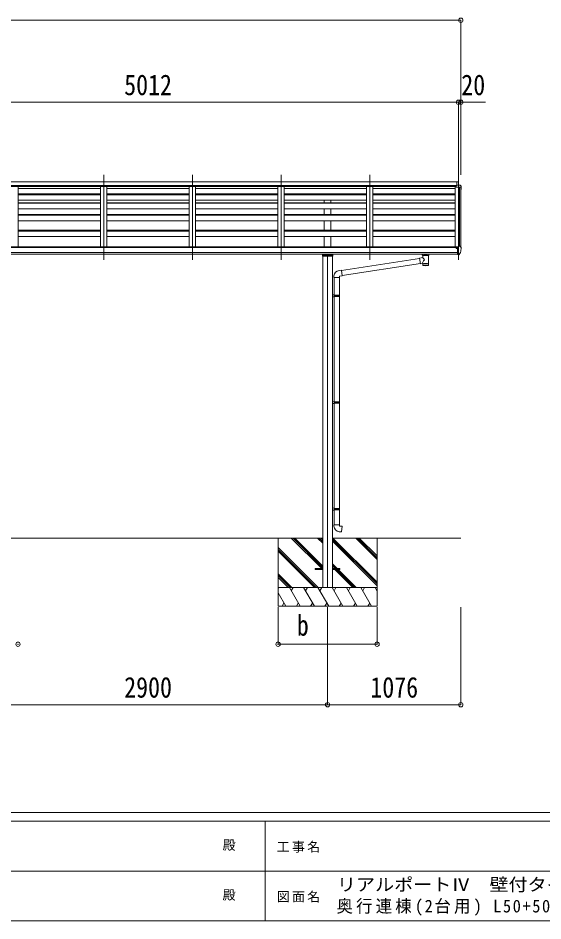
# Model space of a CAD drawing. Units: millimetres at full size, sheet at 1:35. Extents: x -9783 to 9892, y -6828 to 6752.
# Drawn here: x -2466 to 1773, y -6828 to 464 of the extents above; entities that cross this region are included whole.
import ezdxf
from ezdxf.enums import TextEntityAlignment as Align

# ---------------------------------------------------------------- set-up
doc = ezdxf.new("R2010")
doc.units = ezdxf.units.MM
doc.header["$LTSCALE"] = 35
doc.header["$PDMODE"] = 32
doc.header["$PDSIZE"] = 35
for name, color, linetype, lineweight in [('0-0_0', 7, 'Continuous', 9), ('0-1_本体', 4, 'Continuous', 9), ('0-2_部品', 7, 'Continuous', 9), ('0-8_PARTS2', 2, 'Continuous', 9), ('0-A_寸法', 6, 'Continuous', 9), ('F-0_240', 7, 'Continuous', 9)]:
    doc.layers.add(name, color=color, linetype=linetype, lineweight=lineweight)
doc.styles.add('ＭＳ ゴシック', font='')
doc.styles.get('ＭＳ ゴシック').set_extended_font_data('MS Gothic')

msp = doc.modelspace()

# ---------------------------------------------------------------- linework, layer by layer
at = {"layer": '0-0_0'}
for p, q in [((-2826.73, -3736.17), (-5.73, -3736.17)), ((-366.23, -3736.17), (-366.23, -4286.17)), ((-13.69, -3981.67), (-259.19, -3736.17)), ((-5.73, -3975.49), (-245.05, -3736.17)), ((-5.73, -3961.35), (-230.91, -3736.17)), ((-5.73, -3777.5), (-47.06, -3736.17)), ((-5.73, -3763.36), (-32.92, -3736.17)), ((-5.73, -3749.22), (-18.77, -3736.17)), ((73.27, -3736.17), (1109.77, -3736.17)), ((433.77, -4106.62), (73.27, -3746.12)), ((433.77, -4120.76), (73.27, -3760.27)), ((433.77, -4092.48), (77.46, -3736.17)), ((433.77, -3908.63), (261.31, -3736.17)), ((433.77, -3894.49), (275.45, -3736.17)), ((433.77, -3880.35), (289.59, -3736.17)), ((433.77, -3736.17), (433.77, -4286.17)), ((-43.04, -4136.17), (-366.23, -3812.98)), ((-57.18, -4136.17), (-366.23, -3827.12)), ((-71.32, -4136.17), (-366.23, -3841.27)), ((110.83, -3981.67), (73.27, -3944.11)), ((96.69, -3981.67), (73.27, -3958.26)), ((82.55, -3981.67), (73.27, -3972.4)), ((237.05, -4136.17), (91.55, -3990.67)), ((251.19, -4136.17), (105.69, -3990.67)), ((265.33, -4136.17), (119.83, -3990.67)), ((-255.17, -4136.17), (-366.23, -4025.11)), ((-269.31, -4136.17), (-366.23, -4039.25)), ((-283.45, -4136.17), (-366.23, -4053.4)), ((-366.23, -4136.17), (433.77, -4136.17)), ((-360.4, -4136.17), (-366.23, -4146.27)), ((-188.33, -4286.17), (-274.93, -4136.17)), ((-244.93, -4136.17), (-259.93, -4162.15)), ((-72.86, -4286.17), (-159.46, -4136.17)), ((-144.46, -4162.15), (-129.46, -4136.17)), ((42.61, -4286.17), (-43.99, -4136.17)), ((-28.99, -4162.15), (-13.99, -4136.17)), ((158.08, -4286.17), (71.48, -4136.17)), ((86.48, -4162.15), (101.48, -4136.17)), ((273.55, -4286.17), (186.95, -4136.17)), ((201.95, -4162.15), (216.96, -4136.17)), ((389.03, -4286.17), (302.42, -4136.17)), ((317.42, -4162.15), (332.42, -4136.17)), ((433.77, -4163.67), (417.89, -4136.17)), ((-303.8, -4286.17), (-366.23, -4178.03)), ((433.77, -4286.17), (-366.23, -4286.17)), ((-318.79, -4260.19), (-333.79, -4286.17)), ((-203.32, -4260.19), (-218.32, -4286.17)), ((-87.85, -4260.19), (-102.85, -4286.17)), ((27.62, -4260.19), (12.62, -4286.17)), ((143.09, -4260.19), (128.09, -4286.17)), ((258.56, -4260.19), (243.56, -4286.17)), ((374.03, -4260.19), (359.03, -4286.17))]:
    msp.add_line(p, q, dxfattribs=at)
at = {"layer": '0-1_本体'}
for p, q in [((1076.27, -859.77), (-3908.73, -859.77)), ((1076.27, -886.89), (-3908.73, -886.89)), ((1073.27, -889.15), (-3905.73, -889.15)), ((1073.27, -894.79), (-3905.73, -894.79)), ((1073.27, -895.69), (-3905.73, -895.69)), ((-2465.23, -895.98), (-2465.23, -1382.65)), ((-2465.23, -911.15), (-1799.23, -911.15)), ((-1799.23, -895.69), (-1799.23, -1382.65)), ((-1749.23, -895.69), (-1749.23, -1382.65)), ((-1749.23, -911.15), (-1083.23, -911.15)), ((-1083.23, -895.69), (-1083.23, -1382.65)), ((-1033.23, -895.69), (-1033.23, -1382.65)), ((-1033.23, -911.15), (-367.23, -911.15)), ((-367.23, -895.69), (-367.23, -1382.65)), ((-317.23, -895.69), (-317.23, -1382.65)), ((-317.23, -911.15), (348.77, -911.15)), ((348.77, -895.69), (348.77, -1382.65)), ((398.77, -895.69), (398.77, -1382.65)), ((398.77, -911.15), (1064.77, -911.15)), ((1064.77, -895.69), (1064.77, -1384.31)), ((1100.07, -1379.18), (1100.07, -902.66)), ((1109.77, -1385.72), (1109.77, -903.29)), ((-2465.23, -955.68), (-1799.23, -955.68)), ((-2465.23, -957.67), (-1799.23, -957.67)), ((-1799.23, -959.85), (-2465.23, -959.85)), ((-2465.23, -962.41), (-1799.23, -962.41)), ((-2465.23, -1007.15), (-1799.23, -1007.15)), ((-1749.23, -955.68), (-1083.23, -955.68)), ((-1749.23, -957.67), (-1083.23, -957.67)), ((-1083.23, -959.85), (-1749.23, -959.85)), ((-1749.23, -962.41), (-1083.23, -962.41)), ((-1749.23, -1007.15), (-1083.23, -1007.15)), ((-1033.23, -955.68), (-367.23, -955.68)), ((-1033.23, -957.67), (-367.23, -957.67)), ((-367.23, -959.85), (-1033.23, -959.85)), ((-1033.23, -962.41), (-367.23, -962.41)), ((-1033.23, -1007.15), (-367.23, -1007.15)), ((-317.23, -955.68), (348.77, -955.68)), ((-317.23, -957.67), (348.77, -957.67)), ((348.77, -959.85), (-317.23, -959.85)), ((-317.23, -962.41), (348.77, -962.41)), ((-317.23, -1007.15), (348.77, -1007.15)), ((6.27, -959.85), (6.27, -957.67)), ((6.27, -1026.9), (6.27, -1007.15)), ((61.27, -959.85), (61.27, -957.67)), ((61.27, -1026.9), (61.27, -1007.15)), ((398.77, -955.68), (1064.77, -955.68)), ((398.77, -957.67), (1064.77, -957.67)), ((1064.77, -959.85), (398.77, -959.85)), ((398.77, -962.41), (1064.77, -962.41)), ((398.77, -1007.15), (1064.77, -1007.15)), ((-1799.23, -1026.9), (-2465.23, -1026.9)), ((-1799.23, -1030.92), (-2465.23, -1030.92)), ((-1799.23, -1075.36), (-2465.23, -1075.36)), ((-1083.23, -1026.9), (-1749.23, -1026.9)), ((-1083.23, -1030.92), (-1749.23, -1030.92)), ((-1083.23, -1075.36), (-1749.23, -1075.36)), ((-367.23, -1026.9), (-1033.23, -1026.9)), ((-367.23, -1030.92), (-1033.23, -1030.92)), ((-367.23, -1075.36), (-1033.23, -1075.36)), ((348.77, -1026.9), (-317.23, -1026.9)), ((348.77, -1030.92), (-317.23, -1030.92)), ((348.77, -1075.36), (-317.23, -1075.36)), ((6.27, -1123.34), (6.27, -1075.36)), ((61.27, -1123.34), (61.27, -1075.36)), ((1064.77, -1026.9), (398.77, -1026.9)), ((1064.77, -1030.92), (398.77, -1030.92)), ((1064.77, -1075.36), (398.77, -1075.36)), ((-1799.23, -1123.34), (-2465.23, -1123.34)), ((-2465.23, -1128.73), (-1799.23, -1128.73)), ((-1083.23, -1123.34), (-1749.23, -1123.34)), ((-1749.23, -1128.73), (-1083.23, -1128.73)), ((-367.23, -1123.34), (-1033.23, -1123.34)), ((-1033.23, -1128.73), (-367.23, -1128.73)), ((348.77, -1123.34), (-317.23, -1123.34)), ((-317.23, -1128.73), (348.77, -1128.73)), ((1064.77, -1123.34), (398.77, -1123.34)), ((398.77, -1128.73), (1064.77, -1128.73)), ((-1799.23, -1172.78), (-2465.23, -1172.78)), ((-1083.23, -1172.78), (-1749.23, -1172.78)), ((-367.23, -1172.78), (-1033.23, -1172.78)), ((348.77, -1172.78), (-317.23, -1172.78)), ((6.27, -1248.84), (6.27, -1172.78)), ((61.27, -1248.84), (61.27, -1172.78)), ((1064.77, -1172.78), (398.77, -1172.78)), ((-1799.23, -1248.84), (-2465.23, -1248.84)), ((-2465.23, -1255.64), (-1799.23, -1255.64)), ((-1799.23, -1299.19), (-2465.23, -1299.19)), ((-1083.23, -1248.84), (-1749.23, -1248.84)), ((-1749.23, -1255.64), (-1083.23, -1255.64)), ((-1083.23, -1299.19), (-1749.23, -1299.19)), ((-367.23, -1248.84), (-1033.23, -1248.84)), ((-1033.23, -1255.64), (-367.23, -1255.64)), ((-367.23, -1299.19), (-1033.23, -1299.19)), ((348.77, -1248.84), (-317.23, -1248.84)), ((-317.23, -1255.64), (348.77, -1255.64)), ((348.77, -1299.19), (-317.23, -1299.19)), ((6.27, -1382.65), (6.27, -1299.19)), ((61.27, -1382.65), (61.27, -1299.19)), ((1064.77, -1248.84), (398.77, -1248.84)), ((398.77, -1255.64), (1064.77, -1255.64)), ((1064.77, -1299.19), (398.77, -1299.19)), ((-3892.23, -1382.57), (1059.77, -1382.57)), ((1059.77, -1389.28), (1059.77, -1382.57)), ((1088.27, -1384.31), (1064.77, -1384.31)), ((-3915.73, -1389.28), (1083.27, -1389.28)), ((1083.27, -1430.5), (-3915.73, -1430.5)), ((-3915.73, -1442.36), (1083.27, -1442.28)), ((-5.73, -1459.08), (-5.73, -4136.17)), ((73.27, -1459.08), (73.27, -4136.17))]:
    msp.add_line(p, q, dxfattribs=at)
msp.add_circle((1075.8, -1394.01), 3, dxfattribs=at)
at = {"layer": '0-2_部品'}
for p, q in [((1076.27, -858.51), (1088.27, -857.77)), ((1076.27, -858.51), (1076.27, -887)), ((1088.27, -857.76), (1089.77, -857.76)), ((1088.27, -857.76), (1088.27, -859.48)), ((1088.27, -859.48), (1088.27, -859.49)), ((1089.77, -857.76), (1089.77, -860.16)), ((1089.77, -886.25), (1089.77, -860.16)), ((1089.77, -886.25), (1073.27, -888.74)), ((1073.27, -902.66), (1073.27, -888.74)), ((1104.36, -901.16), (1073.27, -901.16)), ((1104.36, -902.66), (1073.27, -902.66)), ((1076.27, -885.53), (1089.77, -884.7)), ((1076.27, -885.73), (1089.77, -884.99)), ((1076.27, -887), (1089.77, -886.25)), ((1101.77, -884.6), (1089.77, -884.6)), ((1101.77, -884.6), (1104.1, -884.74)), ((1108.84, -902.91), (1104.27, -902.66)), ((1108.93, -901.42), (1104.36, -901.16)), ((1104.86, -885.17), (1108.93, -890.98)), ((1110.27, -905.04), (1110.27, -904.41)), ((1111.77, -905.04), (1111.77, -893.97)), ((1088.27, -1380.01), (1089.77, -1380.01)), ((1088.27, -1380.01), (1088.27, -1386.18)), ((1089.77, -1447.6), (1089.77, -1379.1)), ((1104.86, -1379.67), (1108.93, -1385.47)), ((-4.73, -1449.83), (72.27, -1449.83)), ((797.77, -1448.61), (797.77, -1442.49)), ((801.87, -1470.68), (801.87, -1453.1)), ((847.67, -1453.11), (847.69, -1533.4)), ((851.77, -1448.61), (851.77, -1442.49)), ((1078.27, -1394.01), (1077.97, -1394.01)), ((1078.8, -1394.01), (1078.27, -1394.01)), ((1083.27, -1388.83), (1089.77, -1388.43)), ((1083.27, -1444.4), (1088.77, -1444.4)), ((1089.27, -1445.4), (1088.77, -1444.4)), ((1089.77, -1445.4), (1089.27, -1445.4)), ((1091.27, -1447.51), (1089.77, -1447.6)), ((1091.27, -1447.51), (1094.98, -1447.28)), ((1097.39, -1445.79), (1107.14, -1430.41)), ((1111.77, -1388.47), (1111.77, -1389.1)), ((147.36, -1574.28), (776.98, -1476.61)), ((151.02, -1616.22), (783.42, -1518.11)), ((776.65, -1474.59), (801.87, -1470.68)), ((776.65, -1474.59), (783.67, -1519.85)), ((801.87, -1517.03), (783.67, -1519.85)), ((801.85, -1533.4), (801.87, -1516.77)), ((126.35, -1574.16), (147.19, -1572.34)), ((85.27, -1629.91), (85.27, -1618.99)), ((131.27, -1629.91), (85.27, -1629.91)), ((87.27, -1629.91), (87.27, -1770.26)), ((129.27, -1629.91), (129.27, -1772.82)), ((89.27, -1770.32), (73.27, -1769.85)), ((73.27, -1769.85), (73.27, -1787.79)), ((89.27, -1787.32), (73.27, -1787.79)), ((89.27, -1772.32), (87.27, -1772.32)), ((130.27, -1772.82), (87.27, -1772.82)), ((131.27, -1774.82), (87.27, -1774.82)), ((131.27, -1782.82), (87.27, -1782.82)), ((130.27, -1784.82), (87.27, -1784.82)), ((87.27, -1787.38), (87.27, -2631.63)), ((89.27, -1772.32), (89.27, -1770.32)), ((89.27, -1787.32), (89.27, -1785.32)), ((91.75, -1774.82), (92.18, -1772.82)), ((129.27, -1784.82), (129.27, -2634.19)), ((131.27, -1774.82), (130.27, -1772.82)), ((131.27, -1782.82), (130.27, -1784.82)), ((131.27, -1774.82), (131.27, -1782.82)), ((89.27, -2631.69), (73.27, -2631.22)), ((73.27, -2631.22), (73.27, -2649.16)), ((89.27, -2648.69), (73.27, -2649.16)), ((89.27, -2633.69), (87.27, -2633.69)), ((130.27, -2634.19), (87.27, -2634.19)), ((131.27, -2636.19), (87.27, -2636.19)), ((131.27, -2644.19), (87.27, -2644.19)), ((130.27, -2646.19), (87.27, -2646.19)), ((87.27, -2648.75), (87.27, -3493.01)), ((89.27, -2633.69), (89.27, -2631.69)), ((89.27, -2648.69), (89.27, -2646.69)), ((91.75, -2636.19), (92.18, -2634.19)), ((129.27, -2646.19), (129.27, -3495.57)), ((131.27, -2636.19), (130.27, -2634.19)), ((131.27, -2644.19), (130.27, -2646.19)), ((131.27, -2636.19), (131.27, -2644.19)), ((89.27, -3493.07), (73.27, -3492.6)), ((73.27, -3492.6), (73.27, -3510.54)), ((89.27, -3495.07), (87.27, -3495.07)), ((130.27, -3495.57), (87.27, -3495.57)), ((131.27, -3497.57), (87.27, -3497.57)), ((89.27, -3495.07), (89.27, -3493.07)), ((91.75, -3497.57), (92.18, -3495.57)), ((131.27, -3497.57), (130.27, -3495.57)), ((131.27, -3497.57), (131.27, -3505.57)), ((89.27, -3510.07), (73.27, -3510.54)), ((131.27, -3505.57), (87.27, -3505.57)), ((130.27, -3507.57), (87.27, -3507.57)), ((87.28, -3510.13), (87.28, -3628.6)), ((89.27, -3510.07), (89.27, -3508.07)), ((129.28, -3507.57), (129.28, -3628.6)), ((131.27, -3505.57), (130.27, -3507.57)), ((131.27, -3628.6), (85.27, -3628.6)), ((85.27, -3628.6), (85.27, -3639.52)), ((131.27, -3638.6), (131.27, -3628.6))]:
    msp.add_line(p, q, dxfattribs=at)
at = {"layer": '0-2_部品', "color": 4}
for p, q in [((-5.73, -3981.67), (-66.23, -3981.67)), ((-66.23, -3981.67), (-66.23, -3990.67)), ((-66.23, -3990.67), (-5.73, -3990.67)), ((133.77, -3981.67), (73.27, -3981.67)), ((73.27, -3990.67), (133.77, -3990.67)), ((133.77, -3981.67), (133.77, -3990.67))]:
    msp.add_line(p, q, dxfattribs=at)
at = {"layer": '0-2_部品'}
for points in [[(1076.27, -859.67), (1079.88, -859.61), (1088.27, -859.49)], [(1089.77, -1379.1), (1101.77, -1379.1), (1104.1, -1379.24)], [(75.27, -1442.49), (75.27, -1459.08), (-7.73, -1459.08), (-7.73, -1442.49)], [(797.81, -1448.67), (797.79, -1448.31), (798.03, -1447.35), (798.55, -1446.47), (799.36, -1445.63), (800.47, -1444.83), (801.87, -1444.11)], [(797.81, -1448.55), (797.79, -1448.91), (798.03, -1449.87), (798.55, -1450.75), (799.36, -1451.59), (800.47, -1452.39), (801.87, -1453.11)], [(847.67, -1444.12), (847.9, -1444.22), (849.26, -1444.95), (850.37, -1445.8), (851.13, -1446.66), (851.59, -1447.56), (851.76, -1448.45)], [(847.67, -1453.1), (847.9, -1453.01), (849.26, -1452.27), (850.37, -1451.42), (851.13, -1450.56), (851.59, -1449.66), (851.76, -1448.77)], [(1073.27, -1392.4), (1073.27, -1394.01), (1072.8, -1394.01)], [(1077.97, -1392.83), (1077.97, -1394.01), (1073.27, -1394.01)], [(1083.27, -1444.4), (1083.27, -1386.18), (1088.27, -1386.18)], [(1089.77, -1433.71), (1086.61, -1433.3), (1083.27, -1432.87)], [(147.19, -1572.34), (151.2, -1618.16), (131.27, -1619.91), (131.27, -1629.91)], [(89.27, -1785.32), (87.27, -1785.32), (87.27, -1772.32)], [(91.75, -1774.82), (91.75, -1782.82), (92.18, -1784.82)], [(89.27, -2646.69), (87.27, -2646.69), (87.27, -2633.69)], [(91.75, -2636.19), (91.75, -2644.19), (92.18, -2646.19)], [(89.27, -3508.07), (87.27, -3508.07), (87.27, -3495.07)], [(91.75, -3497.57), (91.75, -3505.57), (92.18, -3507.57)], [(126.35, -3684.35), (147.19, -3686.17), (151.2, -3640.35), (131.27, -3638.6)]]:
    msp.add_lwpolyline(points, dxfattribs=at)
for centre, radius, start, end in [((1104.04, -885.74), 1, 35, 86.5), ((1108.77, -904.41), 1.5, 0, 87), ((1108.77, -893.97), 3, 0, 87), ((1108.77, -904.41), 3, 0, 87), ((909.77, -905.04), 202, 351.9307, 0), ((909.77, -905.04), 200.5, 355.95279, 0), ((1104.04, -1380.24), 1, 35, 86.5), ((1108.77, -1388.47), 3, 0, 87), ((815.99, -1499.42), 57.09, 91.43272, 104.31561), ((831.05, -1511.77), 69.68, 76.17896, 85.0206), ((1075.77, -1394.01), 2.5, 28.35764, 180), ((1075.77, -1394.01), 2.5, 0, 28.35764), ((1094.8, -1444.29), 3, 273.5, 330), ((1104.54, -1428.91), 3, 330, 348.16652), ((919.28, -1389.1), 192.49, 347.8767, 359.9992), ((130.27, -1618.99), 45, 95, 180), ((130.27, -3639.52), 45, 180, 265)]:
    msp.add_arc(centre, radius, start, end, dxfattribs=at)
for centre, major_axis, ratio, start_param, end_param in [((1046.44, -860.41), (43.33, 0.25), 0.060879, 6.2828271, 6.5467158), ((824.77, -1454.3), (-22.91, -0.42), 0.072511, 4.711586, 6.2823824), ((824.79, -1452.67), (-22.91, -0.42), 0.072511, 4.711586, 6.2823824), ((824.75, -1452.68), (22.92, -0.42), 0.07247, 0.0008089, 1.5716053), ((824.75, -1454.3), (22.92, -0.42), 0.07247, 0.0008089, 1.5716053), ((835.77, -1448.61), (16, 0), 0.361356, 0, 0.0194874), ((835.77, -1448.61), (16, 0), 0.361356, 6.2636979, 6.2831853), ((824.77, -1490.23), (22.81, 26.62), 0.234429, 1.6855472, 3.1268519), ((822.22, -1492.88), (-20.32, 22.25), 0.045535, 0.0389954, 1.3075346), ((824.77, -1533.4), (-22.92, 0), 0.101955, 3.1415499, 6.2833984), ((824.77, -1520.96), (-22.91, 0), 0.122865, 3.1415927, 6.2831853), ((824.77, -1533.4), (-22.92, 0), 0.101955, 6.2829723, 9.4248207)]:
    msp.add_ellipse(centre, major_axis=major_axis, ratio=ratio, start_param=start_param, end_param=end_param, dxfattribs=at)
at = {"layer": '0-8_PARTS2', "color": 6}
msp.add_line((1089.77, -215.56), (-3922.23, -215.56), dxfattribs=at)
at = {"layer": '0-8_PARTS2'}
for p, q in [((-1774.23, -1489.66), (-1774.23, -802.74)), ((-1058.23, -1489.66), (-1058.23, -802.74)), ((-342.23, -1489.66), (-342.23, -802.74)), ((373.77, -1489.66), (373.77, -802.74)), ((1089.77, -1489.66), (1089.77, -802.74)), ((33.77, -1456.29), (33.77, -4138.97))]:
    msp.add_line(p, q, dxfattribs=at)
at = {"layer": '0-A_寸法'}
for p, q in [((-8954.23, 446.79), (1109.77, 446.79)), ((1089.77, -215.56), (1089.77, -811.65)), ((1089.77, -215.56), (1089.77, -802.74)), ((1089.77, -215.56), (1109.77, -215.56)), ((1109.77, -215.56), (1109.77, -802.74)), ((-366.23, -4592.83), (-366.23, -4294.17)), ((33.77, -5081.35), (33.77, -4294.17)), ((433.77, -4592.83), (433.77, -4294.17)), ((1109.77, -5081.35), (1109.77, -4294.17)), ((433.77, -4592.83), (-366.23, -4592.83)), ((33.77, -5081.35), (-2866.23, -5081.35)), ((1109.77, -5081.35), (33.77, -5081.35))]:
    msp.add_line(p, q, dxfattribs=at)
msp.add_lwpolyline([(1109.77, 446.79), (1109.77, -215.56), (1309.77, -215.56)], dxfattribs=at)
for p in [(1109.77, 446.79), (1089.77, -215.56), (1109.77, -215.56), (-2466.23, -4592.83), (-366.23, -4592.83), (433.77, -4592.83), (33.77, -5081.35), (1109.77, -5081.35)]:
    msp.add_point(p, dxfattribs=at)
at = {"layer": 'F-0_240', "color": 5}
for p, q in [((-9783.03, -5953.1), (9396.97, -5953.1)), ((-9783.03, -6023.1), (6285.75, -6023.1)), ((-469.25, -6023.1), (-469.25, -6828.1)), ((-3969.25, -6425.6), (3205.75, -6425.6)), ((-9783.03, -6828.1), (9396.97, -6828.1))]:
    msp.add_line(p, q, dxfattribs=at)

# ---------------------------------------------------------------- texts
at = {"layer": '0-A_寸法', "color": 7, "style": 'ＭＳ ゴシック', "width": 0.85}
for s, p in [('5012', (-1608.73, -208.56)), ('20', (1113.52, -208.56)), ('b', (-214.35, -4573.83)), ('2900', (-1608.73, -5074.35)), ('1076', (379.27, -5074.35))]:
    msp.add_text(s, height=166.8, dxfattribs=at).set_placement(p, align=Align.BOTTOM_LEFT)
at = {"layer": 'F-0_240', "style": 'ＭＳ ゴシック'}
for p in [(-814.24, -6276.85), (-814.24, -6679.35)]:
    msp.add_text('殿', height=76.98, dxfattribs=at).set_placement(p, align=Align.BOTTOM_LEFT)
at = {"layer": 'F-0_240', "style": 'ＭＳ ゴシック', "width": 1.1}
msp.add_text('リアルポートⅣ\u3000壁付タイプ', height=102.6, dxfattribs=at).set_placement((109.35, -6616.22), align=Align.BOTTOM_LEFT)
at = {"layer": 'F-0_240', "attachment_point": 7, "style": 'ＭＳ ゴシック'}
for s, insert, char_height in [('\\T1.17;工事名', (-376.96, -6276.85), 76.98), ('\\T1.17;図面名', (-376.96, -6679.35), 76.98), ('\\T1.19;\\W0.95;奥行連棟(2台用)\\~L50+50-W30\\~標準柱', (105.77, -6786.55), 102.6)]:
    msp.add_mtext(s, dxfattribs=dict(at, insert=insert, char_height=char_height))

doc.saveas('drawing.dxf')
